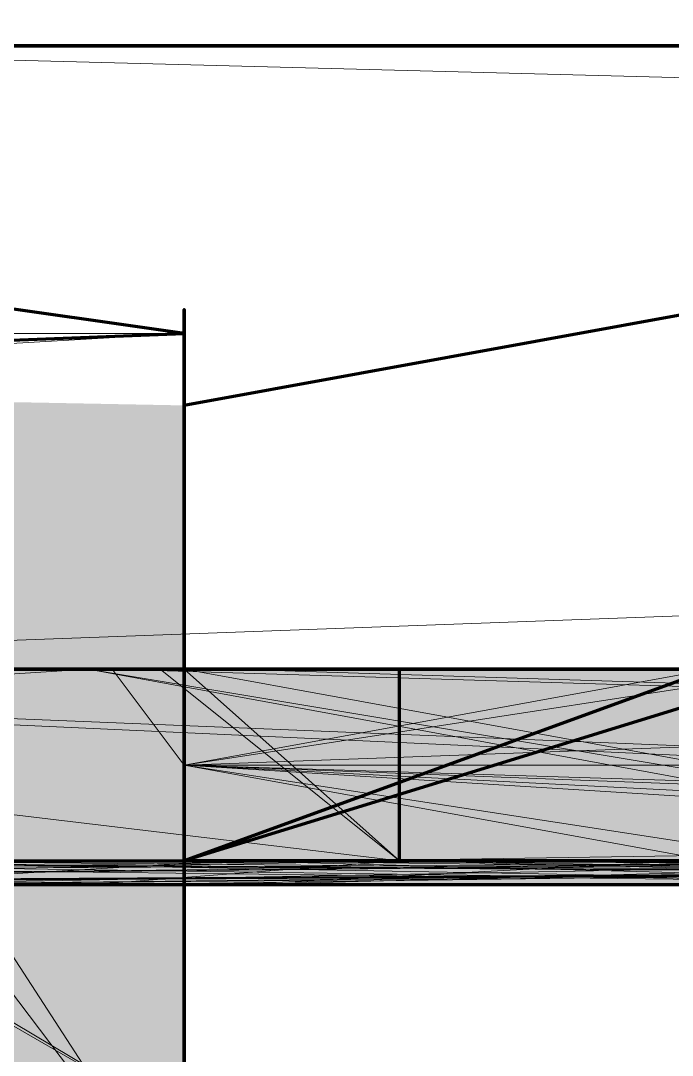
# Model space of a CAD drawing. Extents: x 0 to 1153, y 0 to 816.
# Drawn here: x 532.714 to 533.0018, y 626.7861 to 627.243 of the extents above; entities that cross this region are included whole.
import ezdxf

# ---------------------------------------------------------------- set-up
doc = ezdxf.new("R2010")
doc.units = 0
doc.header["$MEASUREMENT"] = 0
doc.layers.add('Hatch', color=7, linetype='Continuous')

msp = doc.modelspace()

# ---------------------------------------------------------------- hatches: boundary and pattern name
at = {"layer": 'Hatch', "linetype": 'Continuous', "lineweight": 211}
h = msp.add_hatch(color=3, dxfattribs=at)
h.paths.add_polyline_path([(532.78617, 626.71326), (532.78617, 627.10481), (532.53213, 627.10481)], flags=0)
h.paths.add_polyline_path([(532.78617, 627.10481), (532.53213, 627.10481), (532.78617, 626.71326)], flags=0)
h.paths.add_polyline_path([(532.53213, 627.10481), (532.78617, 626.71326), (532.53213, 626.71326)], flags=0)
h.paths.add_polyline_path([(532.78617, 626.71326), (532.53213, 626.71326), (532.53213, 627.10481)], flags=0)
msp.add_hatch(color=3, dxfattribs=at).paths.add_polyline_path([(532.23583, 627.08364), (532.78617, 627.0731), (532.23583, 627.0731)], flags=0)
msp.add_hatch(color=3, dxfattribs=at).paths.add_polyline_path([(532.23583, 627.08364), (532.78617, 627.0731), (532.23583, 627.0731)], flags=0)
at = {"layer": 'Hatch', "linetype": 'Continuous', "lineweight": 0}
for points in [[(532.23583, 627.0731), (532.23583, 626.75556), (532.23583, 626.74497), (532.78617, 626.75556)], [(532.23583, 627.0731), (532.78617, 627.0731), (532.78617, 626.75556)], [(532.23583, 627.0731), (532.23583, 626.75556), (532.23583, 626.74497), (532.78617, 626.75556)], [(532.23583, 627.0731), (532.78617, 627.0731), (532.78617, 626.75556)], [(534.25721, 626.95664), (532.74383, 626.95664), (531.41033, 626.87197), (533.25183, 626.87197)], [(534.2255, 626.95664), (532.17233, 626.95664), (532.88138, 626.87197), (534.25721, 626.87197)], [(534.15142, 626.95664), (533.06129, 626.95664), (532.78617, 626.91431), (534.15142, 626.91431)], [(534.14083, 626.95664), (533.01896, 626.95664), (532.78617, 626.91431), (534.14083, 626.91431)], [(532.78617, 626.95664), (532.88138, 626.95664), (532.88138, 626.87197)], [(534.15142, 626.91431), (532.78617, 626.91431), (533.06129, 626.87197), (534.15142, 626.87197)], [(534.14083, 626.91431), (532.78617, 626.91431), (533.01896, 626.87197), (534.14083, 626.87197)], [(534.08792, 626.87197), (532.33108, 626.87197), (532.23583, 626.86139), (534.18317, 626.86139)], [(534.25721, 626.87197), (532.88138, 626.87197), (532.28875, 626.86139), (534.25721, 626.86139)]]:
    msp.add_hatch(color=3, dxfattribs=at).paths.add_polyline_path(points, flags=0)
h = msp.add_hatch(color=3, dxfattribs=at)
h.paths.add_polyline_path([(532.78617, 626.91431), (533.01896, 626.95664)], flags=0)
h.paths.add_polyline_path([(533.01896, 626.95664), (533.05075, 626.95664), (532.78617, 626.91431)], is_closed=False, flags=0)
h = msp.add_hatch(color=3, dxfattribs=at)
h.paths.add_polyline_path([(532.88138, 626.87197), (532.78617, 626.87197)], flags=0)
h.paths.add_polyline_path([(532.78617, 626.87197), (532.78617, 626.95664), (532.88138, 626.87197)], is_closed=False, flags=0)
h = msp.add_hatch(color=3, dxfattribs=at)
h.paths.add_polyline_path([(532.78617, 626.91431), (533.06129, 626.87197), (533.01896, 626.87197)], flags=0)
h.paths.add_polyline_path([(533.06129, 626.87197), (533.01896, 626.87197)], flags=0)
h.paths.add_polyline_path([(533.01896, 626.87197), (533.06129, 626.87197)], flags=0)
h = msp.add_hatch(color=3, dxfattribs=at)
h.paths.add_polyline_path([(533.2095, 626.87197), (532.33108, 626.87197), (533.2095, 626.86139)], flags=0)
h.paths.add_polyline_path([(532.33108, 626.87197), (533.2095, 626.86139), (532.23583, 626.86139)], flags=0)
h.paths.add_polyline_path([(533.2095, 626.86139), (532.18288, 626.86139)], flags=0)

# ---------------------------------------------------------------- linework, layer by layer
at = {"layer": 'Hatch', "color": 3, "linetype": 'Continuous', "lineweight": 0}
msp.add_line((532.74383, 626.95664), (533.25183, 626.87197), dxfattribs=at)
at = {"layer": 'Hatch', "color": 3, "linetype": 'Continuous', "lineweight": 211}
for points in [[(532.02417, 627.33768), (532.02417, 625.71839), (536.67025, 625.71839), (532.02417, 625.71839), (532.02417, 627.33768), (536.67025, 627.33768), (532.02417, 627.33768), (532.02417, 627.33768), (532.02417, 627.23181), (536.67025, 627.23181), (536.67025, 627.33768), (532.02417, 627.33768), (532.02417, 627.23181), (536.67025, 627.23181), (536.67025, 627.33768)], [(532.18288, 627.11543), (532.18288, 626.71326), (532.18288, 627.13656), (532.18288, 626.69206), (532.18288, 627.11543), (532.23583, 627.08364), (532.78617, 627.10481), (532.48979, 627.14714), (532.48979, 626.68151), (532.53213, 626.71326), (532.45808, 626.66031), (532.48979, 627.16835), (532.45808, 626.66031), (532.48979, 627.14714), (532.53213, 626.71326), (532.78617, 626.75556), (532.23583, 626.74497), (532.1935, 626.68151), (532.257, 626.71326), (532.37342, 626.67093), (532.48979, 626.66031), (532.45808, 627.15776), (532.37342, 627.14714), (532.257, 627.14714)]]:
    msp.add_lwpolyline(points, close=True, dxfattribs=at)
at = {"layer": 'Hatch', "color": 3, "linetype": 'Continuous', "lineweight": 0}
for points in [[(534.23608, 627.23181), (532.18288, 627.23181), (533.2095, 627.23181), (532.18288, 627.23181), (533.2095, 627.23181), (532.18288, 627.23181), (533.2095, 627.23181), (532.16175, 627.23181), (533.2095, 627.23181), (532.18288, 627.23181), (533.2095, 627.23181), (532.16175, 627.23181), (533.2095, 627.23181), (532.16175, 627.23181), (533.2095, 627.23181), (532.18288, 627.23181)], [(532.23583, 627.23181), (533.2095, 627.23181), (534.18317, 627.23181), (532.16175, 627.23181), (533.2095, 627.23181), (532.33108, 627.23181), (533.2095, 627.23181), (532.23583, 627.23181), (533.2095, 627.23181), (532.33108, 627.23181), (534.08792, 627.23181), (532.33108, 627.23181)], [(533.18829, 627.23181), (532.17233, 627.23181), (533.15654, 627.23181), (532.17233, 627.23181), (533.15654, 627.23181), (532.17233, 627.23181), (533.13542, 627.23181), (532.17233, 627.23181), (533.13542, 627.23181), (532.17233, 627.23181), (533.13542, 627.23181), (532.16175, 627.23181), (533.10363, 627.23181), (532.16175, 627.23181), (533.10363, 627.23181), (532.16175, 627.23181), (533.10363, 627.23181), (532.16175, 627.23181), (533.10363, 627.23181), (532.16175, 627.23181), (533.09308, 627.23181), (532.16175, 627.23181), (533.09308, 627.23181), (532.16175, 627.23181), (533.0825, 627.23181), (532.16175, 627.23181), (533.0825, 627.23181), (532.16175, 627.23181), (533.0825, 627.23181), (532.16175, 627.23181), (533.0825, 627.23181), (532.16175, 627.23181), (533.0825, 627.23181), (532.16175, 627.23181), (533.0825, 627.23181), (532.16175, 627.23181), (533.09308, 627.23181), (532.16175, 627.23181), (533.09308, 627.23181), (532.17233, 627.23181), (533.11425, 627.23181), (532.17233, 627.23181), (533.11425, 627.23181), (532.17233, 627.23181), (533.11425, 627.23181), (532.17233, 627.23181), (533.13542, 627.23181), (532.17233, 627.23181), (533.15654, 627.23181), (532.17233, 627.23181), (533.15654, 627.23181), (532.17233, 627.23181), (533.23067, 627.23181)], [(533.23067, 627.23181), (532.17233, 627.23181), (533.15654, 627.23181), (532.17233, 627.23181), (533.15654, 627.23181), (532.17233, 627.23181), (533.13542, 627.23181), (532.17233, 627.23181), (533.10363, 627.23181), (532.16175, 627.23181), (533.10363, 627.23181), (532.16175, 627.23181), (533.09308, 627.23181), (532.16175, 627.23181), (533.11425, 627.23181)], [(534.23608, 627.23181), (532.18288, 627.23181), (534.23608, 627.23181), (532.17233, 627.23181), (534.23608, 627.23181), (532.17233, 627.23181), (534.24663, 627.23181), (532.18288, 627.23181), (534.18317, 627.23181), (532.23583, 627.23181), (534.08792, 627.23181), (532.33108, 627.23181), (533.95029, 627.23181), (532.46867, 627.23181)], [(533.79158, 627.23181), (532.62738, 627.23181), (533.61167, 627.23181), (532.80733, 627.23181), (533.2095, 627.23181), (532.17233, 627.23181), (533.2095, 627.23181), (532.17233, 627.23181), (533.23067, 627.23181), (532.17233, 627.23181), (534.24663, 627.23181)], [(533.18829, 627.23181), (532.17233, 627.23181), (533.18829, 627.23181), (532.17233, 627.23181), (533.2095, 627.23181)], [(533.18829, 627.23181), (532.17233, 627.23181), (533.2095, 627.23181)], [(533.2095, 627.23181), (532.17233, 627.23181), (534.23608, 627.23181), (532.23583, 627.23181), (533.2095, 627.23181), (532.17233, 627.23181), (534.24663, 627.23181), (532.18288, 627.23181), (534.24663, 627.23181)], [(533.2095, 627.23181), (532.18288, 627.23181), (534.23608, 627.23181)], [(532.18288, 627.23181), (534.24663, 627.23181), (533.2095, 627.23181), (533.00842, 627.23181), (533.41054, 627.23181), (532.80733, 627.23181), (533.41054, 627.23181), (532.80733, 627.23181), (532.62738, 627.23181), (533.61167, 627.23181), (533.41054, 627.23181), (533.00842, 627.23181), (532.80733, 627.23181), (533.61167, 627.23181), (533.79158, 627.23181), (532.62738, 627.23181)], [(533.2095, 627.23181), (532.18288, 627.23181)], [(534.18317, 627.23181), (532.23583, 627.23181), (533.2095, 627.23181), (532.23583, 627.23181), (533.2095, 627.23181), (532.23583, 627.23181), (533.2095, 627.23181)], [(532.46867, 627.23181), (533.2095, 627.23181), (532.23583, 627.23181), (533.2095, 627.23181), (532.62738, 627.23181), (533.2095, 627.23181), (532.46867, 627.23181), (533.2095, 627.23181), (532.62738, 627.23181), (533.79158, 627.23181), (532.62738, 627.23181), (532.80733, 627.23181), (533.2095, 627.23181), (532.46867, 627.23181), (533.79158, 627.23181), (532.46867, 627.23181), (533.95029, 627.23181), (532.46867, 627.23181), (533.2095, 627.23181)], [(534.18317, 627.23181), (532.23583, 627.23181), (534.08792, 627.23181)], [(534.18317, 627.23181), (532.23583, 627.23181)], [(532.23583, 627.23181), (534.15142, 627.23181)], [(534.23608, 627.23181), (532.23583, 627.23181), (534.18317, 627.23181), (533.2095, 627.23181), (534.08792, 627.23181), (533.2095, 627.23181), (534.08792, 627.23181)], [(534.08792, 627.23181), (532.33108, 627.23181), (533.2095, 627.23181), (532.33108, 627.23181), (533.2095, 627.23181), (532.33108, 627.23181), (533.2095, 627.23181)], [(532.33108, 627.23181), (533.95029, 627.23181)], [(532.46867, 627.23181), (533.95029, 627.23181), (534.08792, 627.23181), (532.33108, 627.23181)], [(532.80733, 627.23181), (533.2095, 627.23181), (532.62738, 627.23181), (533.95029, 627.23181), (532.46867, 627.23181), (534.08792, 627.23181), (532.33108, 627.23181), (534.18317, 627.23181), (532.33108, 627.23181), (533.2095, 627.23181), (532.46867, 627.23181)], [(532.46867, 627.23181), (533.2095, 627.23181), (532.46867, 627.23181), (533.2095, 627.23181), (532.46867, 627.23181), (533.2095, 627.23181)], [(534.08792, 627.18947), (532.46867, 627.23181), (533.95029, 627.23181), (532.62738, 627.23181), (533.79158, 627.23181), (532.80733, 627.23181), (533.2095, 627.23181)], [(533.79158, 627.23181), (532.62738, 627.23181), (533.2095, 627.23181), (532.62738, 627.23181), (533.2095, 627.23181), (532.62738, 627.23181), (533.2095, 627.23181)], [(533.2095, 627.23181), (532.80733, 627.23181), (533.61167, 627.23181), (532.80733, 627.23181), (533.00842, 627.23181)], [(533.61167, 627.23181), (532.80733, 627.23181), (533.2095, 627.23181), (532.80733, 627.23181), (533.2095, 627.23181), (532.80733, 627.23181), (533.2095, 627.23181)], [(533.79158, 627.23181), (532.80733, 627.23181), (533.61167, 627.23181)], [(532.18288, 626.86139), (534.24663, 626.86139), (533.2095, 626.87197), (533.00842, 626.87197), (533.41054, 626.87197), (533.61167, 626.87197), (532.78617, 626.91431), (532.78617, 626.96722), (532.78617, 627.05189), (532.78617, 627.10481), (532.78617, 626.71326), (532.48979, 627.10481)], [(532.78617, 627.10481), (532.53213, 627.10481), (532.78617, 627.10481), (532.78617, 626.76618), (532.23583, 626.75556), (532.78617, 626.76618), (532.78617, 627.10481), (532.23583, 627.0731), (532.78617, 627.10481), (532.23583, 627.0731), (532.23583, 626.75556), (532.78617, 626.76618), (532.23583, 626.75556), (532.78617, 626.76618), (532.78617, 627.10481), (532.23583, 627.0731), (532.78617, 627.10481), (532.23583, 627.0731), (532.23583, 626.75556), (532.78617, 626.71326), (532.78617, 626.76618), (532.78617, 626.80851)], [(532.28875, 626.86139), (534.25721, 626.87197), (532.3205, 626.86139), (533.95029, 626.86139), (533.79158, 626.86139), (533.2095, 626.86139), (533.79158, 626.86139), (533.2095, 626.86139), (533.06129, 626.87197), (532.78617, 626.91431), (532.78617, 626.86139), (532.78617, 626.80851), (532.78617, 626.86139), (532.78617, 626.80851), (532.78617, 626.86139), (532.78617, 626.76618), (532.78617, 626.71326), (532.53213, 627.10481)], [(532.53213, 627.10481), (532.53213, 626.71326), (532.78617, 626.71326), (532.53213, 627.10481), (532.78617, 626.71326)], [(532.23583, 627.0731), (532.78617, 626.75556), (532.23583, 627.08364), (532.78617, 626.75556), (532.23583, 627.08364)], [(533.01896, 626.95664), (532.78617, 626.91431), (533.01896, 626.95664), (532.78617, 626.95664), (532.78617, 627.00956), (532.78617, 627.08364), (532.78617, 627.00956), (532.78617, 626.95664), (533.02958, 626.95664)], [(533.42113, 627.03076), (533.2095, 626.95664), (532.36279, 626.95664)], [(533.51642, 627.03076), (533.30475, 626.98843), (533.06129, 626.95664), (532.78617, 626.91431), (532.78617, 626.86139), (532.78617, 626.91431), (532.78617, 626.86139), (532.78617, 626.95664), (533.95029, 626.95664)], [(534.14083, 627.03076), (533.30475, 626.98843), (534.15142, 626.95664), (533.01896, 626.95664), (532.78617, 626.91431), (534.14083, 626.82964), (533.23067, 626.82964), (533.51642, 626.78731)], [(532.46867, 626.95664), (533.2095, 626.95664), (533.00842, 626.95664), (533.2095, 626.95664), (533.01896, 626.95664), (533.2095, 626.95664), (532.80733, 626.95664), (533.2095, 626.95664), (533.01896, 626.95664), (533.2095, 626.95664), (532.80733, 626.95664), (533.2095, 626.95664), (533.01896, 626.95664), (533.2095, 626.95664), (533.2095, 627.02014), (533.2095, 626.95664), (534.25721, 626.95664)], [(532.22521, 626.95664), (534.07729, 626.95664), (534.14083, 626.98843), (534.18317, 626.95664), (534.24663, 626.95664), (532.3205, 626.95664), (533.95029, 626.95664), (534.07729, 626.95664), (532.66971, 626.95664)], [(534.2255, 626.95664), (532.54275, 626.95664), (534.2255, 626.95664), (532.36279, 626.95664), (533.23067, 626.98843)], [(533.99263, 626.86139), (532.46867, 626.86139), (533.2095, 626.86139), (532.46867, 626.86139), (533.2095, 626.86139), (532.46867, 626.86139), (533.2095, 626.86139), (532.78617, 626.86139), (532.78617, 626.91431), (532.78617, 626.96722), (532.78617, 626.91431), (532.78617, 626.96722), (532.78617, 626.91431), (533.01896, 626.91431), (532.78617, 626.91431), (533.01896, 626.91431), (532.78617, 626.91431), (533.01896, 626.91431), (532.78617, 626.95664), (532.88138, 626.95664), (531.65371, 626.95664)], [(531.41033, 626.87197), (532.74383, 626.95664), (532.66971, 626.95664), (532.78617, 626.95664), (533.67513, 626.95664), (532.57446, 626.95664), (533.8445, 626.95664), (532.43692, 626.95664), (533.99263, 626.95664), (532.3205, 626.95664), (534.10908, 626.95664), (532.22521, 626.95664)], [(532.01358, 626.95664), (533.60108, 626.95664), (532.01358, 626.95664), (533.60108, 626.95664), (532.00296, 626.95664), (533.60108, 626.95664), (533.79158, 626.95664), (531.80192, 626.95664)], [(532.21467, 626.95664), (532.73325, 626.95664), (532.17233, 626.95664), (532.73325, 626.95664), (532.17233, 626.95664), (532.91317, 626.95664), (531.80192, 626.95664), (532.88138, 626.95664), (533.49525, 626.95664), (532.91317, 626.95664), (533.49525, 626.95664), (532.91317, 626.95664), (533.49525, 626.95664), (532.92371, 626.95664), (533.30475, 626.95664)], [(531.80192, 626.95664), (533.81271, 626.95664), (531.82304, 626.95664), (533.79158, 626.95664), (531.82304, 626.95664), (533.79158, 626.95664), (532.00296, 626.95664), (533.60108, 626.95664), (532.21467, 626.95664), (533.60108, 626.95664), (532.00296, 626.95664), (533.81271, 626.95664), (532.92371, 626.95664), (532.68033, 626.95664), (533.15654, 626.95664), (532.44746, 626.95664), (533.38942, 626.95664), (532.21467, 626.95664)], [(533.79158, 626.95664), (531.82304, 626.95664), (533.79158, 626.95664), (531.82304, 626.95664), (533.79158, 626.95664), (531.82304, 626.95664)], [(532.257, 626.95664), (531.82304, 626.95664), (532.00296, 626.95664), (532.257, 626.95664), (533.2095, 626.95664), (533.95029, 626.95664), (532.77558, 626.95664), (533.79158, 626.95664), (532.78617, 626.95664), (533.79158, 626.95664), (533.2095, 626.95664), (532.18288, 626.95664)], [(532.00296, 626.95664), (533.60108, 626.95664), (533.38942, 626.95664), (532.23583, 626.95664), (533.38942, 626.95664), (532.21467, 626.95664), (533.38942, 626.95664), (532.23583, 626.95664)], [(532.16175, 626.95664), (534.19375, 626.95664), (532.17233, 626.95664), (534.24663, 626.95664), (532.17233, 626.95664), (534.24663, 626.95664), (532.17233, 626.95664), (534.24663, 626.95664), (532.21467, 626.95664), (534.24663, 626.95664), (532.21467, 626.95664), (534.24663, 626.95664), (532.21467, 626.95664), (533.2095, 626.95664), (532.21467, 626.95664), (533.2095, 626.95664), (532.21467, 626.95664), (533.23067, 626.95664), (532.21467, 626.95664), (533.18829, 626.95664), (532.21467, 626.95664), (533.23067, 626.95664)], [(533.38942, 626.95664), (532.23583, 626.95664), (533.2095, 626.95664), (532.23583, 626.95664), (533.2095, 626.95664), (532.23583, 626.95664), (533.2095, 626.95664), (532.18288, 626.95664), (533.2095, 626.95664), (532.18288, 626.95664), (533.2095, 626.95664), (532.16175, 626.95664), (533.2095, 626.95664), (532.18288, 626.95664), (533.2095, 626.95664), (532.16175, 626.95664), (533.2095, 626.95664), (532.16175, 626.95664), (533.2095, 626.95664), (532.16175, 626.95664), (533.2095, 626.95664), (532.23583, 626.95664)], [(532.16175, 626.95664), (533.2095, 626.95664), (532.33108, 626.95664), (533.2095, 626.95664), (532.33108, 626.95664), (533.2095, 626.95664), (532.23583, 626.95664), (533.2095, 626.95664), (532.46867, 626.95664), (533.2095, 626.95664), (532.257, 626.95664)], [(533.38942, 626.95664), (532.17233, 626.95664), (532.88138, 626.87197), (532.33108, 626.86139), (533.2095, 626.86139), (532.33108, 626.86139), (533.2095, 626.86139), (532.33108, 626.86139), (533.2095, 626.86139), (532.23583, 626.86139), (533.2095, 626.86139), (532.23583, 626.86139), (533.2095, 626.86139)], [(532.42633, 626.95664), (532.78617, 626.95664), (533.67513, 626.95664), (532.57446, 626.95664), (533.8445, 626.95664), (532.57446, 626.95664), (533.8445, 626.95664), (532.57446, 626.95664), (533.8445, 626.95664), (534.2255, 626.95664), (534.0985, 626.95664), (534.2255, 626.95664), (533.98204, 626.95664), (534.0985, 626.95664), (532.765, 626.95664), (533.67513, 626.95664), (532.73325, 626.95664), (533.67513, 626.95664), (532.73325, 626.95664), (533.67513, 626.95664), (532.74383, 626.95664), (533.49525, 626.95664), (532.74383, 626.95664), (532.17233, 626.95664)], [(533.11425, 626.95664), (532.17233, 626.95664), (532.91317, 626.95664), (533.30475, 626.95664), (532.92371, 626.95664), (533.49525, 626.95664), (532.92371, 626.95664), (532.17233, 626.95664), (532.91317, 626.95664), (532.17233, 626.95664), (533.11425, 626.95664), (532.17233, 626.95664), (533.11425, 626.95664), (532.17233, 626.95664), (533.30475, 626.95664)], [(533.26242, 626.95664), (532.17233, 626.95664), (533.30475, 626.95664), (532.17233, 626.95664), (533.30475, 626.95664)], [(532.17233, 626.95664), (534.2255, 626.95664)], [(533.38942, 626.95664), (532.44746, 626.95664), (533.16717, 626.95664), (532.45808, 626.95664), (533.16717, 626.95664), (532.44746, 626.95664), (532.72267, 626.95664), (532.66971, 626.95664), (534.2255, 626.95664), (532.66971, 626.95664), (534.07729, 626.95664), (532.68033, 626.95664), (533.15654, 626.95664), (532.17233, 626.95664), (534.25721, 626.87197), (532.88138, 626.87197), (532.78617, 626.87197), (532.78617, 626.95664), (534.07729, 626.95664), (532.78617, 626.95664), (533.95029, 626.95664), (532.88138, 626.95664), (533.95029, 626.95664), (532.78617, 626.91431), (533.01896, 626.87197)], [(532.17233, 626.95664), (534.25721, 626.86139), (532.88138, 626.87197), (532.88138, 626.95664), (532.74383, 626.95664), (533.26242, 626.86139), (533.2095, 626.86139), (533.26242, 626.86139), (533.2095, 626.86139), (533.28354, 626.86139), (533.2095, 626.86139), (533.30475, 626.86139), (533.2095, 626.86139), (533.31533, 626.86139), (533.2095, 626.86139), (533.32588, 626.86139), (533.2095, 626.86139), (533.30475, 626.82964), (533.01896, 626.87197), (533.30475, 626.82964), (533.2095, 626.86139), (533.51642, 626.78731)], [(534.25721, 626.95664), (532.75438, 626.95664), (532.21467, 626.95664)], [(533.67513, 626.95664), (534.2255, 626.95664), (533.8445, 626.95664), (534.2255, 626.95664), (533.98204, 626.95664), (534.2255, 626.95664), (534.0985, 626.95664), (534.2255, 626.95664), (532.21467, 626.95664)], [(533.09308, 626.95664), (532.21467, 626.95664)], [(534.2255, 626.95664), (532.22521, 626.95664), (534.19375, 626.95664), (532.22521, 626.95664), (534.19375, 626.95664), (532.22521, 626.95664), (534.19375, 626.95664), (532.22521, 626.95664)], [(533.18829, 626.95664), (532.22521, 626.95664), (533.11425, 626.95664), (532.24642, 626.95664), (533.09308, 626.95664), (532.26754, 626.95664), (533.0825, 626.95664), (532.28875, 626.95664), (533.0825, 626.95664), (532.29933, 626.95664), (533.0825, 626.95664), (532.3205, 626.95664), (533.09308, 626.95664), (532.3205, 626.95664), (533.09308, 626.95664), (532.33108, 626.95664), (533.10363, 626.95664), (532.34167, 626.95664), (533.11425, 626.95664), (532.34167, 626.95664), (533.11425, 626.95664), (532.35221, 626.95664), (533.13542, 626.95664), (532.36279, 626.95664), (533.15654, 626.95664), (532.36279, 626.95664), (533.15654, 626.95664), (532.36279, 626.95664), (533.15654, 626.95664), (532.36279, 626.95664), (533.23067, 626.95664)], [(534.2255, 626.95664), (532.22521, 626.95664), (533.15654, 626.95664), (532.22521, 626.95664), (533.13542, 626.95664), (532.23583, 626.95664), (533.13542, 626.95664), (532.23583, 626.95664), (533.11425, 626.95664), (532.24642, 626.95664), (533.11425, 626.95664), (532.24642, 626.95664), (533.10363, 626.95664), (532.257, 626.95664), (533.10363, 626.95664), (532.257, 626.95664), (533.09308, 626.95664), (532.26754, 626.95664), (533.0825, 626.95664), (532.26754, 626.95664), (533.0825, 626.95664), (532.28875, 626.95664), (533.0825, 626.95664), (532.29933, 626.95664), (533.0825, 626.95664), (532.3205, 626.95664), (533.09308, 626.95664), (532.33108, 626.95664), (533.10363, 626.95664), (532.34167, 626.95664), (533.11425, 626.95664), (532.35221, 626.95664), (533.13542, 626.95664), (532.36279, 626.95664), (533.15654, 626.95664), (532.36279, 626.95664), (534.2255, 626.95664), (532.40513, 626.95664), (534.2255, 626.95664), (532.54275, 626.95664), (534.2255, 626.95664), (532.36279, 626.95664), (533.2095, 626.95664)], [(532.23583, 626.95664), (533.2095, 626.95664), (532.62738, 626.95664), (533.2095, 626.95664), (532.62738, 626.95664), (533.2095, 626.95664), (532.45808, 626.95664)], [(532.30988, 626.95664), (534.10908, 626.95664), (532.30988, 626.95664), (534.0985, 626.95664), (532.30988, 626.95664), (534.0985, 626.95664), (532.3205, 626.95664), (534.0985, 626.95664), (534.19375, 626.95664), (533.98204, 626.95664), (532.42633, 626.95664), (533.99263, 626.95664), (532.42633, 626.95664), (533.98204, 626.95664), (532.43692, 626.95664), (533.98204, 626.95664), (532.43692, 626.95664)], [(533.2095, 626.95664), (532.30988, 626.95664)], [(533.15654, 626.95664), (532.46867, 626.95664), (533.2095, 626.95664), (532.46867, 626.95664), (533.2095, 626.95664), (532.46867, 626.95664), (533.2095, 626.95664), (532.33108, 626.95664), (533.2095, 626.95664), (532.33108, 626.95664), (533.2095, 626.95664)], [(533.18829, 626.95664), (532.36279, 626.95664), (533.15654, 626.95664)], [(532.40513, 626.95664), (534.24663, 626.95664)], [(532.43692, 626.95664), (533.8445, 626.95664), (532.61679, 626.95664)], [(532.44746, 626.95664), (532.72267, 626.95664), (532.77558, 626.95664), (533.60108, 626.95664), (532.78617, 626.95664), (533.60108, 626.95664), (532.78617, 626.95664), (533.60108, 626.95664)], [(532.45808, 626.95664), (533.15654, 626.95664), (532.92371, 626.95664), (532.68033, 626.95664), (532.92371, 626.95664), (532.68033, 626.95664)], [(532.45808, 626.95664), (533.16717, 626.95664)], [(532.45808, 626.95664), (533.2095, 626.95664), (533.32588, 626.95664), (534.2255, 626.95664), (533.49525, 626.95664)], [(532.46867, 626.95664), (533.2095, 626.95664), (532.80733, 626.95664), (532.61679, 626.95664)], [(532.54275, 626.95664), (534.2255, 626.95664)], [(533.2095, 626.95664), (532.80733, 626.95664), (533.2095, 626.95664), (532.80733, 626.95664), (533.2095, 626.95664), (532.62738, 626.95664), (533.2095, 626.95664), (532.62738, 626.95664), (533.2095, 626.95664)], [(532.62738, 626.95664), (533.2095, 626.95664)], [(534.25721, 626.95664), (532.75438, 626.95664), (532.92371, 626.95664), (532.78617, 626.95664), (532.68033, 626.95664), (532.78617, 626.95664), (533.15654, 626.95664), (532.78617, 626.95664), (533.15654, 626.95664), (532.78617, 626.95664), (533.15654, 626.95664)], [(534.25721, 626.95664), (532.75438, 626.95664), (532.68033, 626.95664), (532.78617, 626.95664), (533.38942, 626.95664), (532.78617, 626.95664), (533.38942, 626.95664), (532.78617, 626.95664), (533.38942, 626.95664)], [(534.2255, 626.95664), (532.75438, 626.95664), (532.88138, 626.95664), (532.78617, 626.95664), (532.88138, 626.95664), (532.78617, 626.95664), (532.88138, 626.87197), (533.49525, 626.86139), (532.74383, 626.86139), (533.67513, 626.86139), (532.73325, 626.86139), (533.67513, 626.86139), (532.73325, 626.86139), (533.67513, 626.86139), (532.74383, 626.86139), (532.88138, 626.87197), (533.49525, 626.86139), (532.91317, 626.86139), (533.49525, 626.86139), (532.91317, 626.86139), (533.30475, 626.86139)], [(534.25721, 626.95664), (532.74383, 626.95664), (534.25721, 626.95664), (532.75438, 626.95664), (534.23608, 626.95664), (532.75438, 626.95664), (534.18317, 626.95664), (532.765, 626.95664), (534.18317, 626.95664), (533.2095, 626.95664), (534.07729, 626.95664), (532.765, 626.95664), (534.07729, 626.95664), (532.77558, 626.95664), (534.07729, 626.95664), (533.2095, 626.95664), (534.23608, 626.95664), (533.273, 626.95664), (534.18317, 626.87197)], [(533.79158, 626.95664), (532.77558, 626.95664), (533.95029, 626.95664), (532.77558, 626.95664), (533.95029, 626.95664), (532.77558, 626.95664), (534.23608, 626.95664), (532.75438, 626.95664), (534.25721, 626.95664)], [(534.15142, 626.91431), (532.75438, 626.95664), (532.78617, 626.91431), (534.18317, 626.86139)], [(533.95029, 626.95664), (532.77558, 626.95664), (532.88138, 626.87197), (533.30475, 626.86139), (533.11425, 626.86139), (533.30475, 626.86139), (532.92371, 626.86139), (533.49525, 626.86139), (532.92371, 626.86139), (533.49525, 626.86139)], [(534.15142, 626.91431), (532.80733, 626.95664), (533.2095, 626.95664)], [(533.60108, 626.95664), (532.80733, 626.95664), (533.2095, 626.95664)], [(533.42113, 626.78731), (533.23067, 626.82964), (533.01896, 626.87197), (532.78617, 626.91431), (532.78617, 626.86139), (532.78617, 626.80851), (532.78617, 626.86139), (532.78617, 626.80851), (532.78617, 626.86139), (533.67513, 626.86139), (532.57446, 626.86139), (533.8445, 626.86139), (532.43692, 626.86139), (533.99263, 626.86139), (532.42633, 626.86139), (533.98204, 626.86139), (532.42633, 626.86139), (533.98204, 626.86139), (532.43692, 626.86139), (533.98204, 626.86139)], [(532.48979, 626.68151), (532.78617, 626.71326), (532.78617, 626.76618), (532.78617, 626.71326), (532.78617, 626.76618), (532.78617, 626.86139), (532.78617, 626.91431), (533.01896, 626.87197), (533.23067, 626.82964), (533.42113, 626.78731)], [(534.14083, 626.87197), (532.78617, 626.91431), (534.14083, 626.91431), (532.78617, 626.91431), (534.14083, 626.91431)], [(534.23608, 626.89318), (532.17233, 626.86139), (534.19375, 626.86139), (532.22521, 626.86139), (534.19375, 626.86139), (532.22521, 626.86139), (534.19375, 626.86139), (532.22521, 626.86139), (534.19375, 626.86139)], [(531.39975, 626.87197), (532.92371, 626.87197), (532.78617, 626.87197), (533.61167, 626.87197), (533.29417, 626.87197), (532.92371, 626.87197), (532.68033, 626.87197)], [(532.44746, 626.87197), (531.39975, 626.87197), (532.17233, 626.86139), (534.25721, 626.86139), (532.28875, 626.86139), (534.25721, 626.86139), (532.88138, 626.87197)], [(534.25721, 626.87197), (532.92371, 626.87197), (531.41033, 626.87197)], [(531.43146, 626.86139), (533.25183, 626.87197), (533.60108, 626.87197)], [(534.25721, 626.86139), (532.18288, 626.86139), (533.2095, 626.86139), (532.18288, 626.86139), (533.2095, 626.86139), (532.18288, 626.86139), (533.2095, 626.86139), (532.18288, 626.86139), (533.2095, 626.86139), (532.18288, 626.86139), (533.2095, 626.86139), (532.16175, 626.86139), (533.2095, 626.86139), (532.23583, 626.86139), (533.2095, 626.86139), (532.23583, 626.86139), (533.2095, 626.86139), (532.18288, 626.86139), (533.2095, 626.87197), (532.46867, 626.87197), (533.2095, 626.87197)], [(534.23608, 626.86139), (532.18288, 626.86139), (534.23608, 626.86139), (532.17233, 626.86139), (534.23608, 626.86139), (532.17233, 626.86139), (534.24663, 626.86139), (532.18288, 626.86139), (534.18317, 626.86139), (532.23583, 626.86139), (534.08792, 626.86139), (532.33108, 626.87197), (533.2095, 626.87197), (532.80733, 626.87197), (533.2095, 626.86139)], [(532.44746, 626.87197), (533.95029, 626.87197), (533.51642, 626.87197), (533.79158, 626.87197), (533.38942, 626.87197), (533.25183, 626.87197), (532.92371, 626.87197), (533.25183, 626.87197), (532.92371, 626.87197), (533.24121, 626.87197), (533.15654, 626.87197), (533.24121, 626.87197), (533.15654, 626.87197), (533.24121, 626.87197), (533.15654, 626.87197), (532.17233, 626.86139)], [(533.79158, 626.87197), (532.80733, 626.87197), (533.61167, 626.87197), (533.00842, 626.87197), (533.41054, 626.87197), (533.2095, 626.87197), (532.17233, 626.86139), (534.23608, 626.86139)], [(533.95029, 626.87197), (532.62738, 626.87197), (533.79158, 626.87197), (532.80733, 626.87197), (533.2095, 626.87197), (532.17233, 626.86139), (534.23608, 626.86139)], [(532.33108, 626.87197), (533.2095, 626.86139), (532.18288, 626.86139), (534.18317, 626.86139), (532.23583, 626.86139), (534.08792, 626.86139), (532.33108, 626.87197), (533.2095, 626.87197), (532.46867, 626.87197)], [(534.15142, 626.87197), (532.22521, 626.86139), (534.08792, 626.86139)], [(534.07729, 626.87197), (532.22521, 626.86139)], [(532.23583, 626.86139), (533.2095, 626.86139), (532.33108, 626.87197), (533.2095, 626.87197)], [(533.2095, 626.87197), (532.33108, 626.87197), (534.18317, 626.86139), (532.23583, 626.86139), (534.24663, 626.86139)], [(534.07729, 626.87197), (532.30988, 626.86139), (534.10908, 626.86139), (532.30988, 626.86139), (534.0985, 626.86139), (532.3205, 626.86139), (534.0985, 626.86139), (532.3205, 626.86139), (534.08792, 626.87197)], [(534.08792, 626.86139), (532.33108, 626.86139), (533.95029, 626.86139), (532.46867, 626.87197)], [(532.33108, 626.86139), (533.95029, 626.87197), (533.79158, 626.86139), (532.62738, 626.86139), (533.61167, 626.86139), (532.80733, 626.86139), (533.41054, 626.86139), (532.80733, 626.86139), (533.41054, 626.86139), (533.00842, 626.87197), (532.80733, 626.87197), (532.62738, 626.86139), (533.61167, 626.87197), (533.79158, 626.87197), (532.62738, 626.87197)], [(532.46867, 626.87197), (533.95029, 626.87197), (534.08792, 626.87197), (532.33108, 626.87197)], [(533.95029, 626.86139), (532.46867, 626.87197), (534.08792, 626.87197), (532.33108, 626.87197), (534.18317, 626.86139)], [(533.51642, 626.87197), (532.74383, 626.86139), (533.67513, 626.86139), (532.57446, 626.86139), (533.8445, 626.86139), (532.43692, 626.86139)], [(533.2095, 626.87197), (532.62738, 626.86139), (533.79158, 626.86139), (532.46867, 626.86139), (533.95029, 626.86139), (532.46867, 626.86139), (533.79158, 626.86139), (532.62738, 626.87197), (533.2095, 626.87197)], [(534.08792, 626.87197), (532.46867, 626.87197), (533.2095, 626.86139)], [(533.79158, 626.87197), (532.62738, 626.86139), (533.2095, 626.86139), (532.62738, 626.86139), (533.2095, 626.86139), (532.62738, 626.86139), (533.2095, 626.87197)], [(532.62738, 626.87197), (533.2095, 626.86139)], [(533.00842, 626.87197), (532.80733, 626.86139), (533.61167, 626.86139), (532.80733, 626.87197), (533.2095, 626.87197), (532.62738, 626.87197), (533.2095, 626.87197)], [(533.95029, 626.87197), (532.62738, 626.87197), (533.2095, 626.87197), (534.24663, 626.86139)], [(533.2095, 626.86139), (532.80733, 626.86139), (533.2095, 626.86139), (532.80733, 626.86139), (533.2095, 626.87197)], [(533.18829, 626.86139), (532.17233, 626.86139), (533.15654, 626.86139), (532.17233, 626.86139), (533.15654, 626.86139), (532.17233, 626.86139), (533.13542, 626.86139), (532.17233, 626.86139), (533.13542, 626.86139), (532.17233, 626.86139), (533.13542, 626.86139), (532.16175, 626.86139), (533.10363, 626.86139), (532.16175, 626.86139), (533.10363, 626.86139), (532.16175, 626.86139), (533.10363, 626.86139), (532.16175, 626.86139), (533.10363, 626.86139), (532.16175, 626.86139), (533.09308, 626.86139), (532.16175, 626.86139), (533.09308, 626.86139), (532.16175, 626.86139), (533.0825, 626.86139), (532.16175, 626.86139), (533.0825, 626.86139), (532.16175, 626.86139), (533.0825, 626.86139), (532.16175, 626.86139), (533.0825, 626.86139), (532.16175, 626.86139), (533.0825, 626.86139), (532.16175, 626.86139), (533.0825, 626.86139), (532.16175, 626.86139), (533.09308, 626.86139), (532.16175, 626.86139), (533.09308, 626.86139), (532.17233, 626.86139), (533.11425, 626.86139), (532.17233, 626.86139), (533.11425, 626.86139), (532.17233, 626.86139), (533.11425, 626.86139), (532.17233, 626.86139), (533.13542, 626.86139), (532.17233, 626.86139), (533.15654, 626.86139), (532.17233, 626.86139), (533.15654, 626.86139), (532.17233, 626.86139), (533.23067, 626.86139)], [(533.11425, 626.86139), (532.16175, 626.86139), (533.09308, 626.86139), (532.16175, 626.86139), (533.10363, 626.86139), (532.16175, 626.86139), (533.10363, 626.86139), (532.17233, 626.86139), (533.13542, 626.86139), (532.17233, 626.86139), (533.15654, 626.86139), (532.17233, 626.86139), (533.15654, 626.86139), (532.17233, 626.86139), (534.24663, 626.86139), (532.18288, 626.86139), (534.24663, 626.86139)], [(533.2095, 626.86139), (532.17233, 626.86139), (533.2095, 626.86139), (532.17233, 626.86139), (533.23067, 626.86139), (532.17233, 626.86139), (534.24663, 626.86139)], [(533.18829, 626.86139), (532.17233, 626.86139), (533.18829, 626.86139), (532.17233, 626.86139), (533.2095, 626.86139)], [(533.18829, 626.86139), (532.17233, 626.86139), (533.2095, 626.86139)], [(534.24663, 626.86139), (532.17233, 626.86139), (534.24663, 626.86139), (532.17233, 626.86139), (534.24663, 626.86139), (532.17233, 626.86139), (534.24663, 626.86139), (532.17233, 626.86139)], [(533.2095, 626.86139), (532.18288, 626.86139), (534.23608, 626.86139)], [(533.2095, 626.86139), (532.18288, 626.86139), (533.2095, 626.86139)], [(534.18317, 626.86139), (532.23583, 626.86139)], [(534.18317, 626.86139), (532.23583, 626.86139), (534.24663, 626.86139), (533.30475, 626.82964), (534.14083, 626.75556)], [(534.10908, 626.86139), (532.3205, 626.86139), (534.03496, 626.86139)], [(533.8445, 626.86139), (532.57446, 626.86139), (533.8445, 626.86139), (532.57446, 626.86139), (533.8445, 626.86139), (532.57446, 626.86139)]]:
    msp.add_lwpolyline(points, dxfattribs=at)
at = {"layer": 'Hatch', "color": 3, "linetype": 'Continuous', "lineweight": 211}
for points in [[(533.3365, 627.23181), (533.0825, 627.23181), (533.0825, 626.95664), (533.0825, 626.86139), (533.0825, 626.58626), (533.3365, 626.58626), (533.3365, 626.86139), (533.3365, 626.95664), (533.3365, 627.23181), (533.2095, 627.23181), (532.16175, 627.23181)], [(532.384, 626.87197), (532.88138, 626.87197), (532.88138, 626.95664), (532.16175, 626.95664), (534.25721, 626.95664), (534.25721, 627.23181), (532.16175, 627.23181)], [(533.01896, 627.11543), (532.78617, 627.0731), (532.78617, 626.71326), (533.01896, 626.71326)], [(532.78617, 627.11543), (532.78617, 626.87197), (532.78617, 626.71326), (532.78617, 627.11543), (532.78617, 626.71326), (532.78617, 627.11543), (532.78617, 626.87197), (533.01896, 626.87197), (533.23067, 626.82964), (533.42113, 626.78731)], [(533.42113, 627.03076), (533.23067, 626.98843), (533.01896, 626.95664), (532.78617, 626.87197), (533.06129, 626.87197), (533.30475, 626.82964), (533.51642, 626.78731)], [(533.51642, 627.03076), (533.30475, 626.98843), (533.01896, 626.91431), (533.06129, 626.95664), (532.78617, 626.87197), (532.78617, 626.95664), (532.78617, 626.87197), (532.78617, 626.71326)], [(532.33108, 626.59681), (533.2095, 626.59681), (534.08792, 626.59681), (534.18317, 626.58626), (534.25721, 626.58626), (534.25721, 626.86139), (534.25721, 626.95664), (534.2255, 626.86139), (533.0825, 626.86139), (533.3365, 626.86139), (533.2095, 626.86139), (532.16175, 626.86139)], [(534.25721, 626.95664), (532.16175, 626.95664), (533.2095, 626.95664), (533.3365, 626.95664), (533.0825, 626.95664), (533.2095, 626.95664), (533.0825, 626.95664), (533.3365, 626.95664), (533.2095, 626.95664), (534.25721, 626.95664), (532.78617, 626.95664), (532.88138, 626.95664)], [(532.33108, 626.87197), (534.08792, 626.87197), (534.18317, 626.86139), (534.25721, 626.86139), (532.16175, 626.86139)], [(534.2255, 626.86139), (534.08792, 626.86139), (533.9715, 626.87197), (532.78617, 626.87197), (532.88138, 626.87197)]]:
    msp.add_lwpolyline(points, dxfattribs=at)
msp.add_point((532.78617, 626.91431), dxfattribs=at)

doc.saveas('drawing.dxf')
